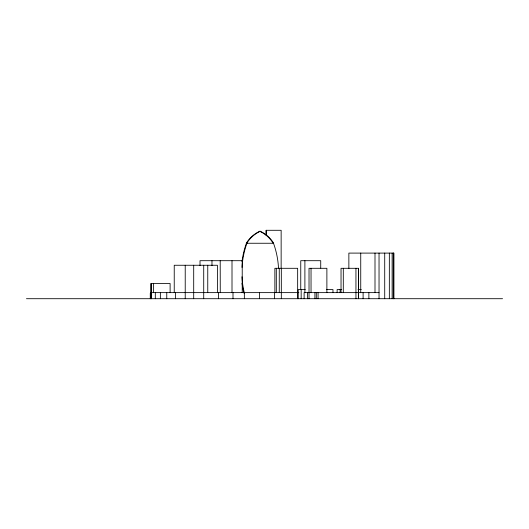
<?xml version="1.0" encoding="UTF-8"?>
<svg xmlns="http://www.w3.org/2000/svg" width="529" height="529" viewBox="0 0 529 529"><rect width="100%" height="100%" fill="white"/><g stroke="black" fill="none" stroke-linecap="round" stroke-linejoin="round"><path stroke-width="0.79" d="M246.964 243.254L273.5 243.254A85.632 85.156 90 0 1 278.525 268.593M305.24 289.588L298.191 289.588L298.191 298.706M326.446 289.588L332.972 289.588L332.972 292.63M341.734 289.588L337.132 289.588L337.132 292.63M358.04 289.588L361.307 289.588M241.852 292.458L244.352 292.458M151.003 292.63L298.898 292.63M379.035 292.63L304.122 292.63L304.122 298.706M26.45 298.706L502.55 298.706M393.907 298.706L393.907 253.1L348.862 253.1L348.862 268.501M393.629 253.1L393.629 298.706M393.272 253.1L393.272 298.706M392.134 253.1L392.134 298.706M389.344 253.1L389.344 298.706M384.715 253.1L384.715 298.706M379.035 253.1L379.035 298.706M375.001 253.1L375.001 292.63M368.878 292.63L368.878 298.706M363.106 292.63L363.106 298.706M360.738 253.1L360.738 292.63M358.51 298.706L358.51 268.302L341.033 268.302L341.033 292.63M358.404 268.302L358.404 298.706M355.944 268.302L355.944 298.706M343.308 268.302L343.308 292.63M340.101 289.588L340.101 292.63M326.882 292.63L326.882 268.302L309.022 268.302L309.022 298.706M320.726 268.064L320.726 260.698L300.756 260.698L300.756 289.588M318.068 292.63L318.068 298.706M316.309 292.63L316.309 298.706M314.92 292.63L314.92 298.706M311.039 268.302L311.039 292.63M307.528 292.63L307.528 298.706M304.896 260.698L304.896 292.63M301.16 289.588L301.16 298.706M297.655 298.706L297.655 268.302L274.868 268.302L274.868 292.63M281.322 268.302L281.322 298.706M281.144 268.177L281.144 230.294L266.061 230.294L266.061 235.233M279.266 268.302L279.266 292.63M276.317 268.302L276.317 292.63M274.571 292.63L274.571 298.706M266.266 230.294L266.266 234.407M259.594 292.63L259.594 298.706M244.352 292.63L244.352 298.706M242.222 292.63L242.222 260.698L200.015 260.698L200.015 265.611M232.998 292.63L232.998 298.706M232.006 260.698L232.006 292.63M220.203 260.698L220.262 292.63M218.556 292.63L218.556 298.706M217.399 292.63L217.399 265.26L174.233 265.26L174.233 292.63M211.977 260.698L211.977 265.611M207.758 265.26L207.758 292.63M203.718 265.26L203.718 298.706M193.7 265.26L193.7 298.706M185.223 265.26L185.223 298.706M175.39 292.63L175.39 298.706M170.113 292.63L170.113 283.504L151.003 283.504L151.003 298.706M166.767 292.63L166.767 298.706M160.366 292.63L160.366 298.706M155.314 292.63L155.314 298.706M153.615 283.504L153.615 292.63M151.506 283.504L151.506 298.706M151.056 283.504L151.056 298.706M150.705 298.706L150.705 293.304L150.282 293.304L150.282 298.706M243.856 293.026A85.632 85.156 -90 0 1 242.024 283.194M242.011 261.591A85.632 85.156 -90 0 1 246.402 243.241M246.302 243.168A31.204 31.032 -90 0 1 259.779 231.246M260.169 231.246A31.204 31.032 90 0 1 273.638 243.168M259.64 231.246A31.204 31.032 -90 0 1 273.116 243.168M244.378 293.026A85.632 85.156 90 0 1 241.971 276.779M241.998 267.423A85.632 85.156 90 0 1 246.924 243.241M246.831 243.168A31.204 31.032 -90 0 1 260.301 231.246"/></g></svg>
